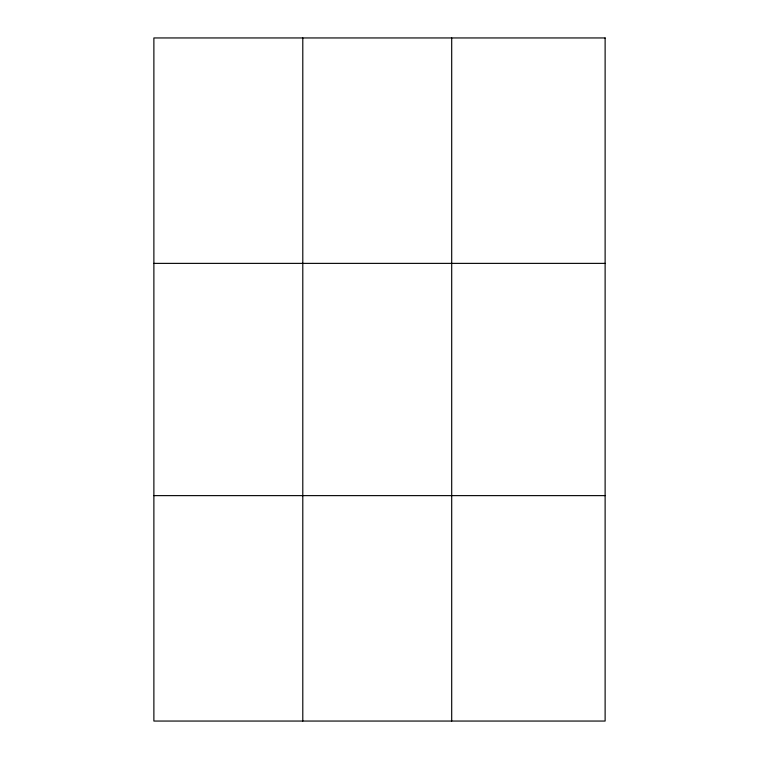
<?xml version="1.0" encoding="UTF-8"?>
<svg xmlns="http://www.w3.org/2000/svg" width="759" height="759" viewBox="0 0 759 759"><rect width="100%" height="100%" fill="white"/><g stroke="black" fill="none" stroke-linecap="round" stroke-linejoin="round"><path stroke-width="1.14" d="M302.794 37.95L302.794 721.05M451.7 37.95L451.7 721.05M153.878 263.373L605.122 263.373M153.878 495.627L605.122 495.627M605.122 37.95L605.122 721.05L153.878 721.05L153.878 37.95L605.122 37.95"/></g></svg>
